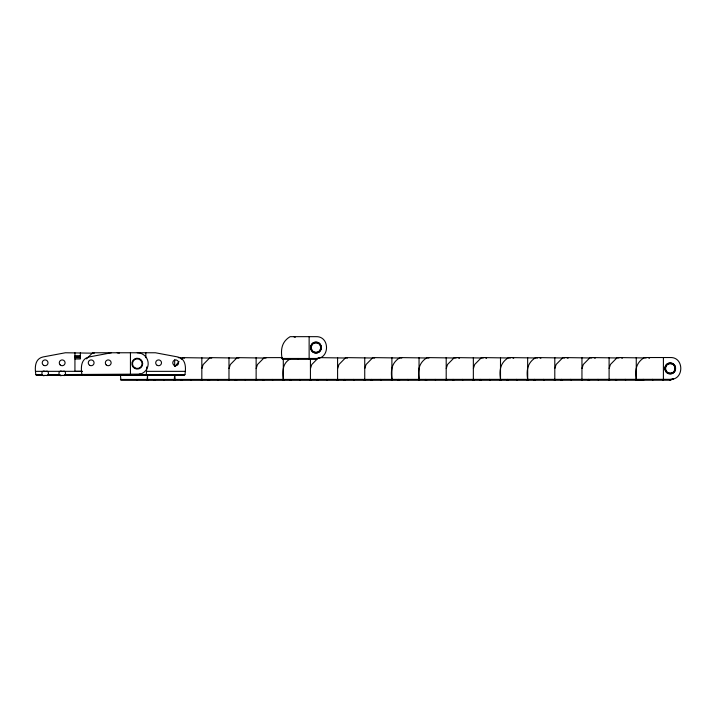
<?xml version="1.0" encoding="UTF-8"?>
<svg xmlns="http://www.w3.org/2000/svg" width="717" height="717" viewBox="0 0 717 717"><rect width="100%" height="100%" fill="white"/><g stroke="black" fill="none" stroke-linecap="round" stroke-linejoin="round"><path stroke-width="1.08" d="M315.982 342.771C322.157 342.493 322.157 352.639 315.982 352.361C309.798 352.639 309.798 342.493 315.982 342.771L315.982 342.134C322.973 341.821 322.973 353.311 315.982 352.997C308.982 353.311 308.982 341.821 315.982 342.134M670.252 363.636C676.427 363.358 676.427 373.503 670.252 373.225C664.067 373.503 664.067 363.358 670.252 363.636L670.252 362.999C677.242 362.685 677.242 374.175 670.252 373.862C663.252 374.175 663.252 362.685 670.252 362.999M201.88 368.538L203.18 364.55L209.973 357.631L238.895 358.079M229.037 368.529L230.336 364.541L237.13 357.631L266.043 358.07M256.184 368.52L257.484 364.532L264.277 357.622L282.525 357.622M310.488 368.511L311.787 364.523L317.819 358.375M337.644 368.502L338.935 364.514L345.728 357.604L374.65 358.043M364.792 368.493L366.091 364.505L372.885 357.595L401.807 358.034M446.252 368.475L447.542 364.487L454.336 357.577L483.258 358.016M473.399 368.466L474.699 364.478L481.492 357.568L510.414 358.007M554.859 368.448L556.15 364.46L562.944 357.55L591.866 357.989M582.007 368.448L583.306 364.451L590.1 357.541L619.013 357.989M609.154 368.439L610.454 364.451L617.247 357.541L646.169 357.98M315.202 352.943L315.301 352.316M316.663 342.825L316.753 342.197M669.481 373.808L669.57 373.181M670.933 363.689L671.022 363.053M314.449 352.782L314.629 352.172M317.326 342.968L317.506 342.359M668.719 373.638L668.898 373.028M671.596 363.833L671.775 363.223M175.065 366.441L179.008 361.458M313.723 352.504L313.983 351.93M317.972 343.21L318.231 342.627M667.993 373.369L668.262 372.795M672.241 364.075L672.501 363.492M129.947 375.439L130.44 374.561L130.44 352.764M147.039 380.333L147.585 375.09L147.532 379.454L148.069 380.324M155.661 379.669L153.877 380.333L154.37 379.454M174.186 380.324L174.679 375.09M182.808 379.669L181.034 380.324L181.518 379.445M201.343 380.315L201.827 379.445L201.827 357.64M209.964 379.66L208.181 380.315L208.674 379.445M228.49 380.315L228.983 379.436L228.983 357.631M237.112 379.651L235.337 380.315L235.821 379.436M255.646 380.306L256.13 379.427L256.13 357.631M264.268 379.643L262.485 380.306L262.978 379.427M282.794 380.297L283.287 379.427C282.399 371.881 282.319 363.367 289.901 359.136M291.416 379.643L289.641 380.297L290.125 379.427M308.651 359.342L309.135 358.473L309.135 336.667M317.532 358.357L315.489 359.342L315.982 358.473C330.026 359.1 330.026 336.04 315.982 336.667L290.125 336.667C281.754 341.704 280.562 349.394 282.041 358.473L282.525 359.342L315.489 359.342L319.047 358.025M309.95 380.297L310.434 379.418L310.434 358.706M318.572 379.634L316.789 380.297L317.281 379.418M337.098 380.288L337.59 379.41L337.59 357.613M345.719 379.625L343.945 380.288L344.429 379.41M364.254 380.279L364.738 379.401L364.738 357.604M372.876 379.625L371.092 380.279L371.585 379.401M391.401 380.27L391.894 379.401L391.894 357.595M400.023 379.616L398.249 380.27L398.733 379.401M418.558 380.27L419.042 379.392L419.042 357.586M427.18 379.607L425.396 380.27L425.889 379.392M445.705 380.261L446.198 379.383L446.198 357.586M454.327 379.598L452.544 380.261L453.036 379.383M472.862 380.252L473.345 379.374L473.345 357.577M481.483 379.598L479.7 380.252L480.184 379.374M500.009 380.252L500.502 379.374L500.502 357.568M508.631 379.589L506.847 380.252L507.34 379.374M527.156 380.243L527.649 379.365C526.242 370.295 527.416 362.587 535.796 357.559L564.718 357.998M535.778 379.58L534.004 380.243L534.488 379.365M554.313 380.234L554.797 379.356L554.797 357.559M562.935 379.58L561.151 380.234L561.644 379.356M581.46 380.225L581.953 379.356L581.953 357.55M590.082 379.571L588.307 380.225L588.791 379.356M608.616 380.225L609.1 379.347L609.1 357.541M617.238 379.562L615.455 380.225L615.948 379.347M635.764 380.216L636.257 379.338L636.257 357.541M643.095 379.338L642.611 380.216L120.922 380.333L120.429 375.099M662.92 380.207L663.404 379.329L663.404 357.532M669.759 380.207L670.252 379.329C684.296 379.965 684.296 356.896 670.252 357.532L644.395 357.532C636.024 362.56 634.832 370.259 636.311 379.329L636.795 380.207L669.759 380.207L673.317 378.89L669.759 380.207L671.802 379.221M146.25 375.412L146.752 366.934M86.578 358.858L92.672 352.764L155.41 352.764L177.673 356.941C186.035 358.697 186.079 367.678 184.932 374.561L184.439 375.412L85.081 375.412M313.042 352.137L313.383 351.599M318.572 343.533L318.913 343.004M667.312 373.001L667.661 372.464M672.842 364.397L673.182 363.86M312.424 351.671L312.836 351.196M319.119 343.945L319.531 343.461M666.693 372.535L667.106 372.051M673.388 364.81L673.81 364.326M181.293 359.163L182.826 357.64L211.748 358.079M311.877 351.124L312.352 350.712M319.603 344.429L320.087 344.017M666.147 371.989L666.622 371.567M673.872 365.294L674.356 364.872M311.411 350.505L311.949 350.165M320.015 344.976L320.544 344.635M665.681 371.37L666.218 371.021M674.285 365.84L674.814 365.5M315.489 359.342L317.38 358.366M153.877 380.333L155.239 379.669M181.034 380.324L182.396 379.669M208.181 380.315L209.543 379.66M235.337 380.315L236.7 379.651M262.485 380.306L263.847 379.651M289.641 380.297L290.994 379.643M316.789 380.297L318.151 379.634M343.945 380.288L345.298 379.625M371.092 380.279L372.455 379.625M398.249 380.27L399.602 379.616M425.396 380.27L426.758 379.607M452.544 380.261L453.906 379.607M479.7 380.252L481.062 379.598M506.847 380.252L508.21 379.589M534.004 380.243L535.366 379.58M561.151 380.234L562.513 379.58M588.307 380.225L589.67 379.571M615.455 380.225L616.817 379.562M643.965 379.553L642.611 380.216L644.386 379.553M311.044 349.824L311.617 349.564M320.338 345.576L320.92 345.316M665.313 370.689L665.887 370.42M674.607 366.441L675.19 366.172M136.795 375.439L140.353 374.122A10.898 10.898 0 0 0 137.279 352.764M310.766 349.098L311.375 348.919M320.58 346.221L321.189 346.042M665.035 369.963L665.645 369.784M674.849 367.077L675.459 366.898M138.677 374.462L140.353 374.122L64.53 374.561M111.431 352.764L89.168 356.941C80.806 358.697 80.761 367.678 81.908 374.561L82.401 375.439M310.604 348.345L311.232 348.247M320.723 346.885L321.35 346.795M664.874 369.201L665.501 369.112M674.993 367.749L675.62 367.66M82.285 371.334L74.935 371.352L74.935 352.764M117.606 375.403L118.959 375.412M123.216 375.412L121.863 375.403M134.688 375.412L136.042 375.412M140.29 375.412L138.937 375.412M310.551 347.566L311.187 347.566M320.777 347.566L321.413 347.566M74.935 355.999L80.367 355.999M74.935 356.232L80.367 356.232M74.935 356.681L80.367 356.681M74.935 356.976L80.367 356.976M178.264 357.649L184.592 358.088M318.581 357.613L347.503 358.052M74.935 357.684L80.367 357.684M282.041 358.473L315.982 358.473M74.935 358.966L80.367 358.966L80.367 352.764M664.82 368.43L665.457 368.43M675.047 368.43L675.683 368.43M45.108 371.316C40.761 369.336 40.761 377.42 45.108 375.43M62.182 371.316C57.835 369.336 57.835 377.42 62.182 375.43M35.85 371.352L82.24 371.325M146.447 371.352L184.932 371.352M94.294 353.203L65.372 352.764L43.11 356.941C34.748 358.697 34.703 367.678 35.85 374.561L42.464 374.561M47.985 374.561L60.12 374.561M138.981 374.561L184.932 374.561M139.546 375.412L36.343 375.439L35.85 374.561M120.429 379.454L670.252 379.329M45.861 371.316C49.356 369.73 49.356 377.034 45.861 375.43M62.935 371.316C66.43 369.73 66.43 377.034 62.935 375.43M664.874 367.66L665.501 367.749M674.993 369.112L675.62 369.201M310.604 346.795L311.232 346.885M320.723 348.247L321.35 348.345M117.221 352.764L119.345 353.158M537.562 358.007L508.64 357.559C500.26 362.596 499.077 370.286 500.556 379.365L501.04 380.243M456.111 358.025L427.189 357.586C418.809 362.614 417.626 370.313 419.095 379.383L419.588 380.261M428.954 358.034L400.032 357.586C391.652 362.623 390.469 370.313 391.948 379.392L392.432 380.27M665.035 366.898L665.645 367.077M674.849 369.784L675.459 369.963M310.766 346.042L311.375 346.221M320.58 348.919L321.189 349.098M665.313 366.172L665.887 366.441M674.607 370.42L675.19 370.689M311.044 345.316L311.617 345.576M320.338 349.564L320.92 349.824M648.087 357.532L649.468 358.276M620.931 357.541L622.32 358.285M593.784 357.541L595.164 358.294M566.627 357.55L568.016 358.294M539.48 357.559L540.86 358.303M512.323 357.559L513.713 358.312M485.176 357.568L486.556 358.321M458.02 357.577L459.409 358.321M293.818 336.667L295.198 337.411M665.681 365.5L666.218 365.84M674.285 371.021L674.814 371.37M311.411 344.635L311.949 344.976M320.015 350.165L320.544 350.505M666.147 364.872L666.622 365.294M673.872 371.567L674.356 371.989M311.877 344.017L312.352 344.429M319.603 350.712L320.087 351.124M666.693 364.326L667.106 364.81M673.388 372.051L673.81 372.535M312.424 343.461L312.836 343.945M319.119 351.196L319.531 351.671M667.312 363.86L667.661 364.397M672.842 372.464L673.182 373.001M313.042 343.004L313.383 343.533M318.572 351.599L318.913 352.137M652.291 379.329L652.775 380.207M625.134 379.338L625.627 380.216M609.154 379.338L609.647 380.216M597.987 379.347L598.471 380.225M582.007 379.347L582.5 380.225M570.831 379.356L571.324 380.225M554.859 379.356L555.343 380.225M543.683 379.356L544.176 380.234M528.196 380.234L527.703 379.356L527.649 357.559M516.536 379.365L517.02 380.243M489.379 379.374L489.872 380.252M473.399 379.374L473.892 380.252M462.232 379.374L462.716 380.252M446.252 379.374L446.736 380.252M435.076 379.383L435.569 380.261M407.928 379.392L408.412 380.27M380.772 379.401L381.265 380.27M364.792 379.401L365.285 380.27M353.624 379.401L354.108 380.279M337.644 379.401L338.128 380.279M326.468 379.41L326.961 380.288M310.488 379.41L310.981 380.288M298.021 358.473L298.505 359.342M299.321 379.418L299.805 380.297M283.824 380.297L283.34 379.418L283.287 358.715M272.164 379.427L272.657 380.297M256.184 379.427L256.677 380.297M245.017 379.427L245.501 380.306M229.037 379.427L229.53 380.306M217.86 379.436L218.353 380.315M201.88 379.436L202.373 380.315M190.713 379.445L191.206 380.315M175.226 380.315L174.733 375.081M163.566 379.445L164.05 380.324M136.409 379.454L136.902 380.333M667.993 363.492L668.262 364.075M672.241 372.795L672.501 373.369M313.723 342.627L313.983 343.21M317.972 351.93L318.231 352.504M668.719 363.223L668.898 363.833M671.596 373.028L671.775 373.638M314.449 342.359L314.629 342.968M317.326 352.172L317.506 352.782M669.481 363.053L669.57 363.689M670.933 373.181L671.022 373.808M315.202 342.197L315.301 342.825M316.663 352.316L316.753 352.943M670.252 373.225L670.252 373.862M315.982 352.361L315.982 352.997M174.679 359.826L174.679 366.369M145.847 352.764L145.847 357.684M134.572 368.368A5.431 5.431 0 0 0 142.71 363.662A5.431 5.431 0 0 0 134.572 358.957A5.431 5.431 0 0 0 134.572 368.368M134.886 367.812A4.795 4.795 0 0 0 142.074 363.662A4.795 4.795 0 0 0 134.886 359.513A4.795 4.795 0 0 0 134.886 367.812M106.188 364.872A2.904 2.904 0 0 0 111.045 363.564A2.904 2.904 0 0 0 107.487 360.015A2.904 2.904 0 0 0 106.188 364.872M89.715 365.329A2.904 2.904 0 0 0 94.07 362.82A2.904 2.904 0 0 0 89.715 360.301A2.904 2.904 0 0 0 89.715 365.329M157.148 365.329A2.904 2.904 0 0 0 161.504 362.82A2.904 2.904 0 0 0 157.148 360.301A2.904 2.904 0 0 0 157.148 365.329M174.222 365.329A2.904 2.904 0 0 0 178.578 362.82A2.904 2.904 0 0 0 174.222 360.301A2.904 2.904 0 0 0 174.222 365.329M60.129 364.872A2.904 2.904 0 0 0 64.987 363.564A2.904 2.904 0 0 0 61.429 360.015A2.904 2.904 0 0 0 60.129 364.872M43.656 365.329A2.904 2.904 0 0 0 48.012 362.82A2.904 2.904 0 0 0 43.656 360.301A2.904 2.904 0 0 0 43.656 365.329"/></g></svg>
